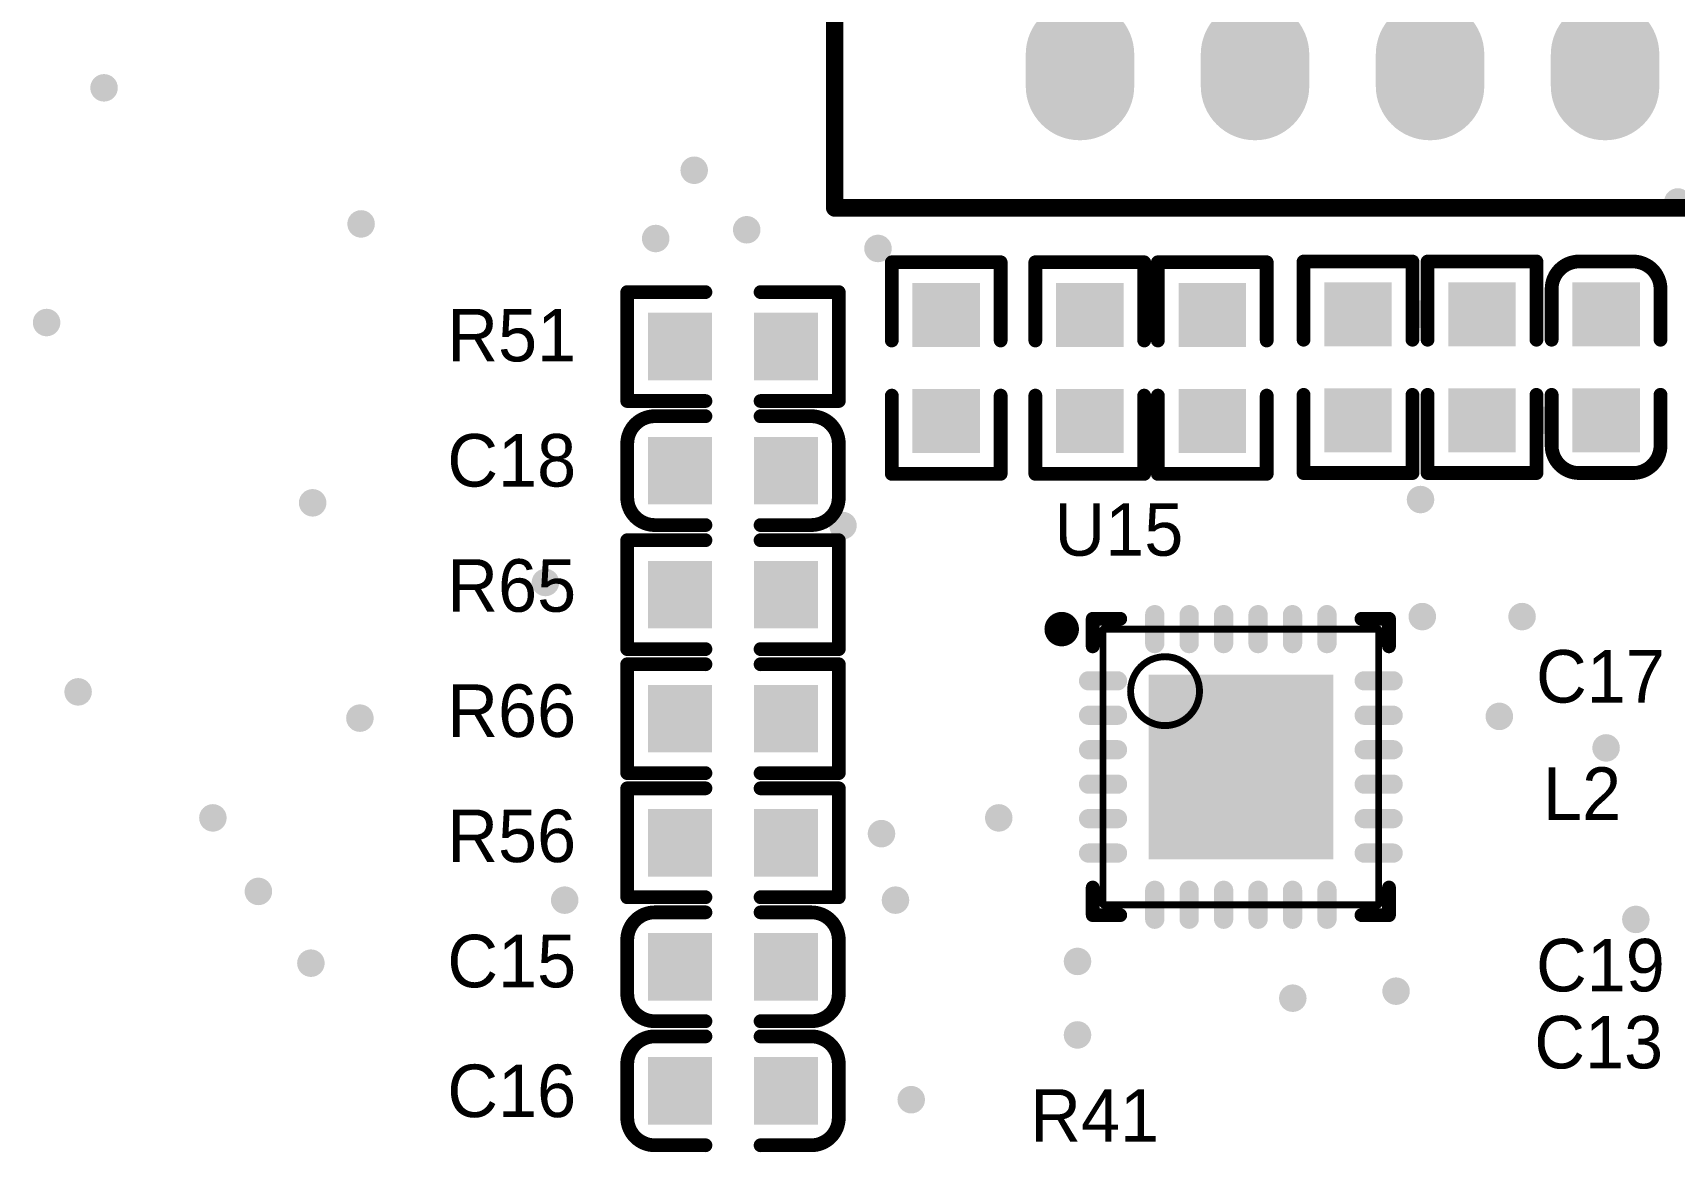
# Model space of a CAD drawing. Header units: millimetres. Extents: x -0.01 to 7.72, y -0.26 to 4.6.
# Drawn here: x 5.51 to 6.448, y 2.925 to 3.565 of the extents above; entities that cross this region are included whole.
import ezdxf

# ---------------------------------------------------------------- set-up
doc = ezdxf.new("R2010")
doc.units = ezdxf.units.MM
doc.header["$MEASUREMENT"] = 0
for name, color, linetype in [('Mechanical13', 56, 'Continuous'), ('MultiLayer', 9, 'Continuous'), ('PadHoleLayer', 156, 'Continuous'), ('TopOverlay', 2, 'Continuous'), ('TopPaste', 8, 'Continuous'), ('ViaHoleLayer', 16, 'Continuous')]:
    doc.layers.add(name, color=color, linetype=linetype)

# ---------------------------------------------------------------- blocks, each defined once
blk = doc.blocks.new('LC_0603_C_19')
at = {"layer": 'TopPaste'}
for points in [[(-0.04862, 0.01929), (-0.01201, 0.01929), (-0.01201, -0.01929), (-0.04862, -0.01929)], [(0.01201, 0.01929), (0.04862, 0.01929), (0.04862, -0.01929), (0.01201, -0.01929)]]:
    blk.add_hatch(color=8, dxfattribs=at).paths.add_polyline_path(points)
at = {"layer": 'TopOverlay', "const_width": 0.00787}
for points in [[(-0.06043, 0.01535, -0.414213), (-0.04468, 0.0311)], [(0.04469, 0.0311, -0.414213), (0.06043, 0.01535)], [(-0.04468, -0.0311, -0.414213), (-0.06043, -0.01535)], [(0.06043, -0.01535, -0.414213), (0.04469, -0.0311)]]:
    blk.add_lwpolyline(points, format="xyb", dxfattribs=at)
for points in [[(-0.01575, 0.0311), (-0.04468, 0.0311)], [(0.01575, 0.0311), (0.04469, 0.0311)], [(-0.06043, 0.01535), (-0.06043, -0.01535)], [(0.06043, 0.01535), (0.06043, -0.01535)], [(-0.04468, -0.0311), (-0.01575, -0.0311)], [(0.01575, -0.0311), (0.04469, -0.0311)]]:
    blk.add_lwpolyline(points, dxfattribs=at)
at = {"layer": 'TopOverlay', "const_width": 0.00394}
for points in [[(-0.04665, 0.0311, 1), (-0.04272, 0.0311, 1)], [(-0.04665, 0.0311, 1), (-0.04272, 0.0311, 1)], [(-0.01772, 0.0311, 1), (-0.01378, 0.0311, 1)], [(0.01378, 0.0311, 1), (0.01772, 0.0311, 1)], [(0.04272, 0.0311, 1), (0.04665, 0.0311, 1)], [(0.04272, 0.0311, 1), (0.04665, 0.0311, 1)], [(-0.0624, 0.01535, 1), (-0.05846, 0.01535, 1)], [(-0.0624, 0.01535, 1), (-0.05846, 0.01535, 1)], [(0.05846, 0.01535, 1), (0.0624, 0.01535, 1)], [(0.05846, 0.01535, 1), (0.0624, 0.01535, 1)], [(-0.0624, -0.01535, 1), (-0.05846, -0.01535, 1)], [(-0.0624, -0.01535, 1), (-0.05846, -0.01535, 1)], [(0.05846, -0.01535, 1), (0.0624, -0.01535, 1)], [(0.05846, -0.01535, 1), (0.0624, -0.01535, 1)], [(-0.04665, -0.0311, 1), (-0.04272, -0.0311, 1)], [(-0.04665, -0.0311, 1), (-0.04272, -0.0311, 1)], [(-0.01772, -0.0311, 1), (-0.01378, -0.0311, 1)], [(0.01378, -0.0311, 1), (0.01772, -0.0311, 1)], [(0.04272, -0.0311, 1), (0.04665, -0.0311, 1)], [(0.04272, -0.0311, 1), (0.04665, -0.0311, 1)]]:
    blk.add_lwpolyline(points, format="xyb", close=True, dxfattribs=at)
blk = doc.blocks.new('LC_0603_C_20')
at = {"layer": 'TopPaste'}
for points in [[(-0.04862, 0.01929), (-0.01201, 0.01929), (-0.01201, -0.01929), (-0.04862, -0.01929)], [(0.01201, 0.01929), (0.04862, 0.01929), (0.04862, -0.01929), (0.01201, -0.01929)]]:
    blk.add_hatch(color=8, dxfattribs=at).paths.add_polyline_path(points)
at = {"layer": 'TopOverlay', "const_width": 0.00787}
for points in [[(-0.06043, 0.01535, -0.414213), (-0.04468, 0.0311)], [(0.04469, 0.0311, -0.414213), (0.06043, 0.01535)], [(-0.04468, -0.0311, -0.414213), (-0.06043, -0.01535)], [(0.06043, -0.01535, -0.414213), (0.04469, -0.0311)]]:
    blk.add_lwpolyline(points, format="xyb", dxfattribs=at)
for points in [[(-0.04468, 0.0311), (-0.01575, 0.0311)], [(0.01575, 0.0311), (0.04469, 0.0311)], [(-0.06043, -0.01535), (-0.06043, 0.01535)], [(0.06043, -0.01535), (0.06043, 0.01535)], [(-0.04468, -0.0311), (-0.01575, -0.0311)], [(0.01575, -0.0311), (0.04469, -0.0311)]]:
    blk.add_lwpolyline(points, dxfattribs=at)
at = {"layer": 'TopOverlay', "const_width": 0.00394}
for points in [[(-0.04665, 0.0311, 1), (-0.04272, 0.0311, 1)], [(-0.04665, 0.0311, 1), (-0.04272, 0.0311, 1)], [(-0.01772, 0.0311, 1), (-0.01378, 0.0311, 1)], [(0.01378, 0.0311, 1), (0.01772, 0.0311, 1)], [(0.04272, 0.0311, 1), (0.04665, 0.0311, 1)], [(0.04272, 0.0311, 1), (0.04665, 0.0311, 1)], [(-0.0624, 0.01535, 1), (-0.05846, 0.01535, 1)], [(-0.0624, 0.01535, 1), (-0.05846, 0.01535, 1)], [(0.05846, 0.01535, 1), (0.0624, 0.01535, 1)], [(0.05846, 0.01535, 1), (0.0624, 0.01535, 1)], [(-0.0624, -0.01535, 1), (-0.05846, -0.01535, 1)], [(-0.0624, -0.01535, 1), (-0.05846, -0.01535, 1)], [(0.05846, -0.01535, 1), (0.0624, -0.01535, 1)], [(0.05846, -0.01535, 1), (0.0624, -0.01535, 1)], [(-0.04665, -0.0311, 1), (-0.04272, -0.0311, 1)], [(-0.04665, -0.0311, 1), (-0.04272, -0.0311, 1)], [(-0.01772, -0.0311, 1), (-0.01378, -0.0311, 1)], [(0.01378, -0.0311, 1), (0.01772, -0.0311, 1)], [(0.04272, -0.0311, 1), (0.04665, -0.0311, 1)], [(0.04272, -0.0311, 1), (0.04665, -0.0311, 1)]]:
    blk.add_lwpolyline(points, format="xyb", close=True, dxfattribs=at)
blk = doc.blocks.new('LC_0603_C_21')
at = {"layer": 'TopPaste'}
for points in [[(-0.04862, 0.01929), (-0.01201, 0.01929), (-0.01201, -0.01929), (-0.04862, -0.01929)], [(0.01201, 0.01929), (0.04862, 0.01929), (0.04862, -0.01929), (0.01201, -0.01929)]]:
    blk.add_hatch(color=8, dxfattribs=at).paths.add_polyline_path(points)
at = {"layer": 'TopOverlay', "const_width": 0.00787}
for points in [[(-0.06043, 0.01535, -0.414213), (-0.04468, 0.0311)], [(0.04469, 0.0311, -0.414213), (0.06043, 0.01535)], [(-0.04468, -0.0311, -0.414213), (-0.06043, -0.01535)], [(0.06043, -0.01535, -0.414213), (0.04469, -0.0311)]]:
    blk.add_lwpolyline(points, format="xyb", dxfattribs=at)
for points in [[(-0.04468, 0.0311), (-0.01575, 0.0311)], [(0.01575, 0.0311), (0.04469, 0.0311)], [(-0.06043, -0.01535), (-0.06043, 0.01535)], [(0.06043, -0.01535), (0.06043, 0.01535)], [(-0.04468, -0.0311), (-0.01575, -0.0311)], [(0.01575, -0.0311), (0.04469, -0.0311)]]:
    blk.add_lwpolyline(points, dxfattribs=at)
at = {"layer": 'TopOverlay', "const_width": 0.00394}
for points in [[(-0.04665, 0.0311, 1), (-0.04272, 0.0311, 1)], [(-0.04665, 0.0311, 1), (-0.04272, 0.0311, 1)], [(-0.01772, 0.0311, 1), (-0.01378, 0.0311, 1)], [(0.01378, 0.0311, 1), (0.01772, 0.0311, 1)], [(0.04272, 0.0311, 1), (0.04665, 0.0311, 1)], [(0.04272, 0.0311, 1), (0.04665, 0.0311, 1)], [(-0.0624, 0.01535, 1), (-0.05846, 0.01535, 1)], [(-0.0624, 0.01535, 1), (-0.05846, 0.01535, 1)], [(0.05846, 0.01535, 1), (0.0624, 0.01535, 1)], [(0.05846, 0.01535, 1), (0.0624, 0.01535, 1)], [(-0.0624, -0.01535, 1), (-0.05846, -0.01535, 1)], [(-0.0624, -0.01535, 1), (-0.05846, -0.01535, 1)], [(0.05846, -0.01535, 1), (0.0624, -0.01535, 1)], [(0.05846, -0.01535, 1), (0.0624, -0.01535, 1)], [(-0.04665, -0.0311, 1), (-0.04272, -0.0311, 1)], [(-0.04665, -0.0311, 1), (-0.04272, -0.0311, 1)], [(-0.01772, -0.0311, 1), (-0.01378, -0.0311, 1)], [(0.01378, -0.0311, 1), (0.01772, -0.0311, 1)], [(0.04272, -0.0311, 1), (0.04665, -0.0311, 1)], [(0.04272, -0.0311, 1), (0.04665, -0.0311, 1)]]:
    blk.add_lwpolyline(points, format="xyb", close=True, dxfattribs=at)
blk = doc.blocks.new('LC_0603_C_23')
at = {"layer": 'TopPaste'}
for points in [[(-0.04862, 0.01929), (-0.01201, 0.01929), (-0.01201, -0.01929), (-0.04862, -0.01929)], [(0.01201, 0.01929), (0.04862, 0.01929), (0.04862, -0.01929), (0.01201, -0.01929)]]:
    blk.add_hatch(color=8, dxfattribs=at).paths.add_polyline_path(points)
at = {"layer": 'TopOverlay', "const_width": 0.00787}
for points in [[(-0.06043, 0.01535, -0.414213), (-0.04468, 0.0311)], [(0.04469, 0.0311, -0.414213), (0.06043, 0.01535)], [(-0.04468, -0.0311, -0.414213), (-0.06043, -0.01535)], [(0.06043, -0.01535, -0.414213), (0.04469, -0.0311)]]:
    blk.add_lwpolyline(points, format="xyb", dxfattribs=at)
for points in [[(-0.04468, 0.0311), (-0.01575, 0.0311)], [(0.01575, 0.0311), (0.04469, 0.0311)], [(-0.06043, -0.01535), (-0.06043, 0.01535)], [(0.06043, -0.01535), (0.06043, 0.01535)], [(-0.04468, -0.0311), (-0.01575, -0.0311)], [(0.01575, -0.0311), (0.04469, -0.0311)]]:
    blk.add_lwpolyline(points, dxfattribs=at)
at = {"layer": 'TopOverlay', "const_width": 0.00394}
for points in [[(-0.04665, 0.0311, 1), (-0.04272, 0.0311, 1)], [(-0.04665, 0.0311, 1), (-0.04272, 0.0311, 1)], [(-0.01772, 0.0311, 1), (-0.01378, 0.0311, 1)], [(0.01378, 0.0311, 1), (0.01772, 0.0311, 1)], [(0.04272, 0.0311, 1), (0.04665, 0.0311, 1)], [(0.04272, 0.0311, 1), (0.04665, 0.0311, 1)], [(-0.0624, 0.01535, 1), (-0.05846, 0.01535, 1)], [(-0.0624, 0.01535, 1), (-0.05846, 0.01535, 1)], [(0.05846, 0.01535, 1), (0.0624, 0.01535, 1)], [(0.05846, 0.01535, 1), (0.0624, 0.01535, 1)], [(-0.0624, -0.01535, 1), (-0.05846, -0.01535, 1)], [(-0.0624, -0.01535, 1), (-0.05846, -0.01535, 1)], [(0.05846, -0.01535, 1), (0.0624, -0.01535, 1)], [(0.05846, -0.01535, 1), (0.0624, -0.01535, 1)], [(-0.04665, -0.0311, 1), (-0.04272, -0.0311, 1)], [(-0.04665, -0.0311, 1), (-0.04272, -0.0311, 1)], [(-0.01772, -0.0311, 1), (-0.01378, -0.0311, 1)], [(0.01378, -0.0311, 1), (0.01772, -0.0311, 1)], [(0.04272, -0.0311, 1), (0.04665, -0.0311, 1)], [(0.04272, -0.0311, 1), (0.04665, -0.0311, 1)]]:
    blk.add_lwpolyline(points, format="xyb", close=True, dxfattribs=at)
blk = doc.blocks.new('LC_0603_R_152')
at = {"layer": 'TopPaste'}
for points in [[(-0.04862, 0.01929), (-0.01201, 0.01929), (-0.01201, -0.01929), (-0.04862, -0.01929)], [(0.01201, 0.01929), (0.04862, 0.01929), (0.04862, -0.01929), (0.01201, -0.01929)]]:
    blk.add_hatch(color=8, dxfattribs=at).paths.add_polyline_path(points)
at = {"layer": 'TopOverlay', "const_width": 0.00787}
for points in [[(-0.06043, 0.0311), (-0.06043, -0.0311)], [(-0.01575, 0.0311), (-0.06043, 0.0311)], [(0.06043, 0.0311), (0.01575, 0.0311)], [(0.06043, 0.0311), (0.06043, -0.0311)], [(-0.01575, -0.0311), (-0.06043, -0.0311)], [(0.06043, -0.0311), (0.01575, -0.0311)]]:
    blk.add_lwpolyline(points, dxfattribs=at)
at = {"layer": 'TopOverlay', "const_width": 0.00394}
for points in [[(-0.0624, 0.0311, 1), (-0.05846, 0.0311, 1)], [(-0.0624, 0.0311, 1), (-0.05846, 0.0311, 1)], [(-0.01772, 0.0311, 1), (-0.01378, 0.0311, 1)], [(0.01378, 0.0311, 1), (0.01772, 0.0311, 1)], [(0.05846, 0.0311, 1), (0.0624, 0.0311, 1)], [(0.05846, 0.0311, 1), (0.0624, 0.0311, 1)], [(-0.0624, -0.0311, 1), (-0.05846, -0.0311, 1)], [(-0.0624, -0.0311, 1), (-0.05846, -0.0311, 1)], [(-0.01772, -0.0311, 1), (-0.01378, -0.0311, 1)], [(0.01378, -0.0311, 1), (0.01772, -0.0311, 1)], [(0.05846, -0.0311, 1), (0.0624, -0.0311, 1)], [(0.05846, -0.0311, 1), (0.0624, -0.0311, 1)]]:
    blk.add_lwpolyline(points, format="xyb", close=True, dxfattribs=at)
blk = doc.blocks.new('LC_0603_R_156')
at = {"layer": 'TopPaste'}
for points in [[(-0.04862, 0.01929), (-0.01201, 0.01929), (-0.01201, -0.01929), (-0.04862, -0.01929)], [(0.01201, 0.01929), (0.04862, 0.01929), (0.04862, -0.01929), (0.01201, -0.01929)]]:
    blk.add_hatch(color=8, dxfattribs=at).paths.add_polyline_path(points)
at = {"layer": 'TopOverlay', "const_width": 0.00787}
for points in [[(-0.06043, 0.0311), (-0.06043, -0.0311)], [(-0.06043, 0.0311), (-0.01575, 0.0311)], [(0.06043, 0.0311), (0.01575, 0.0311)], [(0.06043, 0.0311), (0.06043, -0.0311)], [(-0.06043, -0.0311), (-0.01575, -0.0311)], [(0.06043, -0.0311), (0.01575, -0.0311)]]:
    blk.add_lwpolyline(points, dxfattribs=at)
at = {"layer": 'TopOverlay', "const_width": 0.00394}
for points in [[(-0.0624, 0.0311, 1), (-0.05846, 0.0311, 1)], [(-0.0624, 0.0311, 1), (-0.05846, 0.0311, 1)], [(-0.01772, 0.0311, 1), (-0.01378, 0.0311, 1)], [(0.01378, 0.0311, 1), (0.01772, 0.0311, 1)], [(0.05846, 0.0311, 1), (0.0624, 0.0311, 1)], [(0.05846, 0.0311, 1), (0.0624, 0.0311, 1)], [(-0.0624, -0.0311, 1), (-0.05846, -0.0311, 1)], [(-0.0624, -0.0311, 1), (-0.05846, -0.0311, 1)], [(-0.01772, -0.0311, 1), (-0.01378, -0.0311, 1)], [(0.01378, -0.0311, 1), (0.01772, -0.0311, 1)], [(0.05846, -0.0311, 1), (0.0624, -0.0311, 1)], [(0.05846, -0.0311, 1), (0.0624, -0.0311, 1)]]:
    blk.add_lwpolyline(points, format="xyb", close=True, dxfattribs=at)
blk = doc.blocks.new('LC_0603_R_157')
at = {"layer": 'TopPaste'}
for points in [[(-0.04862, 0.01929), (-0.01201, 0.01929), (-0.01201, -0.01929), (-0.04862, -0.01929)], [(0.01201, 0.01929), (0.04862, 0.01929), (0.04862, -0.01929), (0.01201, -0.01929)]]:
    blk.add_hatch(color=8, dxfattribs=at).paths.add_polyline_path(points)
at = {"layer": 'TopOverlay', "const_width": 0.00787}
for points in [[(-0.06043, 0.0311), (-0.06043, -0.0311)], [(-0.01575, 0.0311), (-0.06043, 0.0311)], [(0.06043, 0.0311), (0.01575, 0.0311)], [(0.06043, 0.0311), (0.06043, -0.0311)], [(-0.01575, -0.0311), (-0.06043, -0.0311)], [(0.06043, -0.0311), (0.01575, -0.0311)]]:
    blk.add_lwpolyline(points, dxfattribs=at)
at = {"layer": 'TopOverlay', "const_width": 0.00394}
for points in [[(-0.0624, 0.0311, 1), (-0.05846, 0.0311, 1)], [(-0.0624, 0.0311, 1), (-0.05846, 0.0311, 1)], [(-0.01772, 0.0311, 1), (-0.01378, 0.0311, 1)], [(0.01378, 0.0311, 1), (0.01772, 0.0311, 1)], [(0.05846, 0.0311, 1), (0.0624, 0.0311, 1)], [(0.05846, 0.0311, 1), (0.0624, 0.0311, 1)], [(-0.0624, -0.0311, 1), (-0.05846, -0.0311, 1)], [(-0.0624, -0.0311, 1), (-0.05846, -0.0311, 1)], [(-0.01772, -0.0311, 1), (-0.01378, -0.0311, 1)], [(0.01378, -0.0311, 1), (0.01772, -0.0311, 1)], [(0.05846, -0.0311, 1), (0.0624, -0.0311, 1)], [(0.05846, -0.0311, 1), (0.0624, -0.0311, 1)]]:
    blk.add_lwpolyline(points, format="xyb", close=True, dxfattribs=at)
blk = doc.blocks.new('LC_0603_R_166')
at = {"layer": 'TopPaste'}
for points in [[(-0.04862, 0.01929), (-0.01201, 0.01929), (-0.01201, -0.01929), (-0.04862, -0.01929)], [(0.01201, 0.01929), (0.04862, 0.01929), (0.04862, -0.01929), (0.01201, -0.01929)]]:
    blk.add_hatch(color=8, dxfattribs=at).paths.add_polyline_path(points)
at = {"layer": 'TopOverlay', "const_width": 0.00787}
for points in [[(-0.06043, -0.0311), (-0.06043, 0.0311)], [(-0.06043, 0.0311), (-0.01575, 0.0311)], [(0.01575, 0.0311), (0.06043, 0.0311)], [(0.06043, -0.0311), (0.06043, 0.0311)], [(-0.06043, -0.0311), (-0.01575, -0.0311)], [(0.01575, -0.0311), (0.06043, -0.0311)]]:
    blk.add_lwpolyline(points, dxfattribs=at)
at = {"layer": 'TopOverlay', "const_width": 0.00394}
for points in [[(-0.0624, 0.0311, 1), (-0.05846, 0.0311, 1)], [(-0.0624, 0.0311, 1), (-0.05846, 0.0311, 1)], [(-0.01772, 0.0311, 1), (-0.01378, 0.0311, 1)], [(0.01378, 0.0311, 1), (0.01772, 0.0311, 1)], [(0.05846, 0.0311, 1), (0.0624, 0.0311, 1)], [(0.05846, 0.0311, 1), (0.0624, 0.0311, 1)], [(-0.0624, -0.0311, 1), (-0.05846, -0.0311, 1)], [(-0.0624, -0.0311, 1), (-0.05846, -0.0311, 1)], [(-0.01772, -0.0311, 1), (-0.01378, -0.0311, 1)], [(0.01378, -0.0311, 1), (0.01772, -0.0311, 1)], [(0.05846, -0.0311, 1), (0.0624, -0.0311, 1)], [(0.05846, -0.0311, 1), (0.0624, -0.0311, 1)]]:
    blk.add_lwpolyline(points, format="xyb", close=True, dxfattribs=at)
blk = doc.blocks.new('LC_0603_R_167')
at = {"layer": 'TopPaste'}
for points in [[(-0.04862, 0.01929), (-0.01201, 0.01929), (-0.01201, -0.01929), (-0.04862, -0.01929)], [(0.01201, 0.01929), (0.04862, 0.01929), (0.04862, -0.01929), (0.01201, -0.01929)]]:
    blk.add_hatch(color=8, dxfattribs=at).paths.add_polyline_path(points)
at = {"layer": 'TopOverlay', "const_width": 0.00787}
for points in [[(-0.06043, -0.0311), (-0.06043, 0.0311)], [(-0.06043, 0.0311), (-0.01575, 0.0311)], [(0.01575, 0.0311), (0.06043, 0.0311)], [(0.06043, -0.0311), (0.06043, 0.0311)], [(-0.06043, -0.0311), (-0.01575, -0.0311)], [(0.01575, -0.0311), (0.06043, -0.0311)]]:
    blk.add_lwpolyline(points, dxfattribs=at)
at = {"layer": 'TopOverlay', "const_width": 0.00394}
for points in [[(-0.0624, 0.0311, 1), (-0.05846, 0.0311, 1)], [(-0.0624, 0.0311, 1), (-0.05846, 0.0311, 1)], [(-0.01772, 0.0311, 1), (-0.01378, 0.0311, 1)], [(0.01378, 0.0311, 1), (0.01772, 0.0311, 1)], [(0.05846, 0.0311, 1), (0.0624, 0.0311, 1)], [(0.05846, 0.0311, 1), (0.0624, 0.0311, 1)], [(-0.0624, -0.0311, 1), (-0.05846, -0.0311, 1)], [(-0.0624, -0.0311, 1), (-0.05846, -0.0311, 1)], [(-0.01772, -0.0311, 1), (-0.01378, -0.0311, 1)], [(0.01378, -0.0311, 1), (0.01772, -0.0311, 1)], [(0.05846, -0.0311, 1), (0.0624, -0.0311, 1)], [(0.05846, -0.0311, 1), (0.0624, -0.0311, 1)]]:
    blk.add_lwpolyline(points, format="xyb", close=True, dxfattribs=at)
blk = doc.blocks.new('LC_0603_R_168')
at = {"layer": 'TopPaste'}
for points in [[(-0.04862, 0.01929), (-0.01201, 0.01929), (-0.01201, -0.01929), (-0.04862, -0.01929)], [(0.01201, 0.01929), (0.04862, 0.01929), (0.04862, -0.01929), (0.01201, -0.01929)]]:
    blk.add_hatch(color=8, dxfattribs=at).paths.add_polyline_path(points)
at = {"layer": 'TopOverlay', "const_width": 0.00787}
for points in [[(-0.06043, 0.0311), (-0.06043, -0.0311)], [(-0.06043, 0.0311), (-0.01575, 0.0311)], [(0.06043, 0.0311), (0.01575, 0.0311)], [(0.06043, 0.0311), (0.06043, -0.0311)], [(-0.06043, -0.0311), (-0.01575, -0.0311)], [(0.06043, -0.0311), (0.01575, -0.0311)]]:
    blk.add_lwpolyline(points, dxfattribs=at)
at = {"layer": 'TopOverlay', "const_width": 0.00394}
for points in [[(-0.0624, 0.0311, 1), (-0.05846, 0.0311, 1)], [(-0.0624, 0.0311, 1), (-0.05846, 0.0311, 1)], [(-0.01772, 0.0311, 1), (-0.01378, 0.0311, 1)], [(0.01378, 0.0311, 1), (0.01772, 0.0311, 1)], [(0.05846, 0.0311, 1), (0.0624, 0.0311, 1)], [(0.05846, 0.0311, 1), (0.0624, 0.0311, 1)], [(-0.0624, -0.0311, 1), (-0.05846, -0.0311, 1)], [(-0.0624, -0.0311, 1), (-0.05846, -0.0311, 1)], [(-0.01772, -0.0311, 1), (-0.01378, -0.0311, 1)], [(0.01378, -0.0311, 1), (0.01772, -0.0311, 1)], [(0.05846, -0.0311, 1), (0.0624, -0.0311, 1)], [(0.05846, -0.0311, 1), (0.0624, -0.0311, 1)]]:
    blk.add_lwpolyline(points, format="xyb", close=True, dxfattribs=at)
blk = doc.blocks.new('LC_0603_R_169')
at = {"layer": 'TopPaste'}
for points in [[(-0.04862, 0.01929), (-0.01201, 0.01929), (-0.01201, -0.01929), (-0.04862, -0.01929)], [(0.01201, 0.01929), (0.04862, 0.01929), (0.04862, -0.01929), (0.01201, -0.01929)]]:
    blk.add_hatch(color=8, dxfattribs=at).paths.add_polyline_path(points)
at = {"layer": 'TopOverlay', "const_width": 0.00787}
for points in [[(-0.06043, 0.0311), (-0.06043, -0.0311)], [(-0.06043, 0.0311), (-0.01575, 0.0311)], [(0.06043, 0.0311), (0.01575, 0.0311)], [(0.06043, 0.0311), (0.06043, -0.0311)], [(-0.06043, -0.0311), (-0.01575, -0.0311)], [(0.06043, -0.0311), (0.01575, -0.0311)]]:
    blk.add_lwpolyline(points, dxfattribs=at)
at = {"layer": 'TopOverlay', "const_width": 0.00394}
for points in [[(-0.0624, 0.0311, 1), (-0.05846, 0.0311, 1)], [(-0.0624, 0.0311, 1), (-0.05846, 0.0311, 1)], [(-0.01772, 0.0311, 1), (-0.01378, 0.0311, 1)], [(0.01378, 0.0311, 1), (0.01772, 0.0311, 1)], [(0.05846, 0.0311, 1), (0.0624, 0.0311, 1)], [(0.05846, 0.0311, 1), (0.0624, 0.0311, 1)], [(-0.0624, -0.0311, 1), (-0.05846, -0.0311, 1)], [(-0.0624, -0.0311, 1), (-0.05846, -0.0311, 1)], [(-0.01772, -0.0311, 1), (-0.01378, -0.0311, 1)], [(0.01378, -0.0311, 1), (0.01772, -0.0311, 1)], [(0.05846, -0.0311, 1), (0.0624, -0.0311, 1)], [(0.05846, -0.0311, 1), (0.0624, -0.0311, 1)]]:
    blk.add_lwpolyline(points, format="xyb", close=True, dxfattribs=at)
blk = doc.blocks.new('LC_0603_R_175')
at = {"layer": 'TopPaste'}
for points in [[(-0.04862, 0.01929), (-0.01201, 0.01929), (-0.01201, -0.01929), (-0.04862, -0.01929)], [(0.01201, 0.01929), (0.04862, 0.01929), (0.04862, -0.01929), (0.01201, -0.01929)]]:
    blk.add_hatch(color=8, dxfattribs=at).paths.add_polyline_path(points)
at = {"layer": 'TopOverlay', "const_width": 0.00787}
for points in [[(-0.06043, 0.0311), (-0.06043, -0.0311)], [(-0.06043, 0.0311), (-0.01575, 0.0311)], [(0.06043, 0.0311), (0.01575, 0.0311)], [(0.06043, 0.0311), (0.06043, -0.0311)], [(-0.06043, -0.0311), (-0.01575, -0.0311)], [(0.06043, -0.0311), (0.01575, -0.0311)]]:
    blk.add_lwpolyline(points, dxfattribs=at)
at = {"layer": 'TopOverlay', "const_width": 0.00394}
for points in [[(-0.0624, 0.0311, 1), (-0.05846, 0.0311, 1)], [(-0.0624, 0.0311, 1), (-0.05846, 0.0311, 1)], [(-0.01772, 0.0311, 1), (-0.01378, 0.0311, 1)], [(0.01378, 0.0311, 1), (0.01772, 0.0311, 1)], [(0.05846, 0.0311, 1), (0.0624, 0.0311, 1)], [(0.05846, 0.0311, 1), (0.0624, 0.0311, 1)], [(-0.0624, -0.0311, 1), (-0.05846, -0.0311, 1)], [(-0.0624, -0.0311, 1), (-0.05846, -0.0311, 1)], [(-0.01772, -0.0311, 1), (-0.01378, -0.0311, 1)], [(0.01378, -0.0311, 1), (0.01772, -0.0311, 1)], [(0.05846, -0.0311, 1), (0.0624, -0.0311, 1)], [(0.05846, -0.0311, 1), (0.0624, -0.0311, 1)]]:
    blk.add_lwpolyline(points, format="xyb", close=True, dxfattribs=at)
blk = doc.blocks.new('LC_0603_R_176')
at = {"layer": 'TopPaste'}
for points in [[(-0.04862, 0.01929), (-0.01201, 0.01929), (-0.01201, -0.01929), (-0.04862, -0.01929)], [(0.01201, 0.01929), (0.04862, 0.01929), (0.04862, -0.01929), (0.01201, -0.01929)]]:
    blk.add_hatch(color=8, dxfattribs=at).paths.add_polyline_path(points)
at = {"layer": 'TopOverlay', "const_width": 0.00787}
for points in [[(-0.06043, 0.0311), (-0.06043, -0.0311)], [(-0.06043, 0.0311), (-0.01575, 0.0311)], [(0.06043, 0.0311), (0.01575, 0.0311)], [(0.06043, 0.0311), (0.06043, -0.0311)], [(-0.06043, -0.0311), (-0.01575, -0.0311)], [(0.06043, -0.0311), (0.01575, -0.0311)]]:
    blk.add_lwpolyline(points, dxfattribs=at)
at = {"layer": 'TopOverlay', "const_width": 0.00394}
for points in [[(-0.0624, 0.0311, 1), (-0.05846, 0.0311, 1)], [(-0.0624, 0.0311, 1), (-0.05846, 0.0311, 1)], [(-0.01772, 0.0311, 1), (-0.01378, 0.0311, 1)], [(0.01378, 0.0311, 1), (0.01772, 0.0311, 1)], [(0.05846, 0.0311, 1), (0.0624, 0.0311, 1)], [(0.05846, 0.0311, 1), (0.0624, 0.0311, 1)], [(-0.0624, -0.0311, 1), (-0.05846, -0.0311, 1)], [(-0.0624, -0.0311, 1), (-0.05846, -0.0311, 1)], [(-0.01772, -0.0311, 1), (-0.01378, -0.0311, 1)], [(0.01378, -0.0311, 1), (0.01772, -0.0311, 1)], [(0.05846, -0.0311, 1), (0.0624, -0.0311, 1)], [(0.05846, -0.0311, 1), (0.0624, -0.0311, 1)]]:
    blk.add_lwpolyline(points, format="xyb", close=True, dxfattribs=at)
blk = doc.blocks.new('QFN_24_4_4_05P_271')
at = {"layer": 'TopPaste'}
h = blk.add_hatch(color=8, dxfattribs=at)
edge = h.paths.add_edge_path()
edge.add_arc((-0.04921, 0.08701), 0.00551, 0, 180)
edge.add_line((-0.05472, 0.08701), (-0.05472, 0.07047))
edge.add_arc((-0.04921, 0.07047), 0.00551, 180, 360)
edge.add_line((-0.0437, 0.07047), (-0.0437, 0.08701))
h = blk.add_hatch(color=8, dxfattribs=at)
edge = h.paths.add_edge_path()
edge.add_arc((-0.02953, 0.08701), 0.00551, 0, 180)
edge.add_line((-0.03504, 0.08701), (-0.03504, 0.07047))
edge.add_arc((-0.02953, 0.07047), 0.00551, 180, 360)
edge.add_line((-0.02402, 0.07047), (-0.02402, 0.08701))
h = blk.add_hatch(color=8, dxfattribs=at)
edge = h.paths.add_edge_path()
edge.add_arc((-0.00984, 0.08701), 0.00551, 0, 180)
edge.add_line((-0.01535, 0.08701), (-0.01535, 0.07047))
edge.add_arc((-0.00984, 0.07047), 0.00551, 180, 360)
edge.add_line((-0.00433, 0.07047), (-0.00433, 0.08701))
h = blk.add_hatch(color=8, dxfattribs=at)
edge = h.paths.add_edge_path()
edge.add_arc((0.00984, 0.08701), 0.00551, 0, 180)
edge.add_line((0.00433, 0.08701), (0.00433, 0.07047))
edge.add_arc((0.00984, 0.07047), 0.00551, 180, 360)
edge.add_line((0.01535, 0.07047), (0.01535, 0.08701))
h = blk.add_hatch(color=8, dxfattribs=at)
edge = h.paths.add_edge_path()
edge.add_arc((0.02953, 0.08701), 0.00551, 0, 180)
edge.add_line((0.02402, 0.08701), (0.02402, 0.07047))
edge.add_arc((0.02953, 0.07047), 0.00551, 180, 360)
edge.add_line((0.03504, 0.07047), (0.03504, 0.08701))
h = blk.add_hatch(color=8, dxfattribs=at)
edge = h.paths.add_edge_path()
edge.add_arc((0.04921, 0.08701), 0.00551, 0, 180)
edge.add_line((0.0437, 0.08701), (0.0437, 0.07047))
edge.add_arc((0.04921, 0.07047), 0.00551, 180, 360)
edge.add_line((0.05472, 0.07047), (0.05472, 0.08701))
h = blk.add_hatch(color=8, dxfattribs=at)
edge = h.paths.add_edge_path()
edge.add_arc((-0.07047, 0.04921), 0.00551, 270, 450)
edge.add_line((-0.07047, 0.05472), (-0.08701, 0.05472))
edge.add_arc((-0.08701, 0.04921), 0.00551, 90, 270)
edge.add_line((-0.08701, 0.0437), (-0.07047, 0.0437))
blk.add_hatch(color=8, dxfattribs=at).paths.add_polyline_path([(-0.05276, -0.05276), (-0.05276, 0.05276), (0.05276, 0.05276), (0.05276, -0.05276)])
h = blk.add_hatch(color=8, dxfattribs=at)
edge = h.paths.add_edge_path()
edge.add_arc((0.08701, 0.04921), 0.00551, 270, 450)
edge.add_line((0.08701, 0.05472), (0.07047, 0.05472))
edge.add_arc((0.07047, 0.04921), 0.00551, 90, 270)
edge.add_line((0.07047, 0.0437), (0.08701, 0.0437))
h = blk.add_hatch(color=8, dxfattribs=at)
edge = h.paths.add_edge_path()
edge.add_arc((-0.07047, 0.02953), 0.00551, 270, 450)
edge.add_line((-0.07047, 0.03504), (-0.08701, 0.03504))
edge.add_arc((-0.08701, 0.02953), 0.00551, 90, 270)
edge.add_line((-0.08701, 0.02402), (-0.07047, 0.02402))
h = blk.add_hatch(color=8, dxfattribs=at)
edge = h.paths.add_edge_path()
edge.add_arc((0.08701, 0.02953), 0.00551, 270, 450)
edge.add_line((0.08701, 0.03504), (0.07047, 0.03504))
edge.add_arc((0.07047, 0.02953), 0.00551, 90, 270)
edge.add_line((0.07047, 0.02402), (0.08701, 0.02402))
h = blk.add_hatch(color=8, dxfattribs=at)
edge = h.paths.add_edge_path()
edge.add_arc((-0.07047, 0.00984), 0.00551, 270, 450)
edge.add_line((-0.07047, 0.01535), (-0.08701, 0.01535))
edge.add_arc((-0.08701, 0.00984), 0.00551, 90, 270)
edge.add_line((-0.08701, 0.00433), (-0.07047, 0.00433))
h = blk.add_hatch(color=8, dxfattribs=at)
edge = h.paths.add_edge_path()
edge.add_arc((0.08701, 0.00984), 0.00551, 270, 450)
edge.add_line((0.08701, 0.01535), (0.07047, 0.01535))
edge.add_arc((0.07047, 0.00984), 0.00551, 90, 270)
edge.add_line((0.07047, 0.00433), (0.08701, 0.00433))
h = blk.add_hatch(color=8, dxfattribs=at)
edge = h.paths.add_edge_path()
edge.add_arc((-0.07047, -0.00984), 0.00551, 270, 450)
edge.add_line((-0.07047, -0.00433), (-0.08701, -0.00433))
edge.add_arc((-0.08701, -0.00984), 0.00551, 90, 270)
edge.add_line((-0.08701, -0.01535), (-0.07047, -0.01535))
h = blk.add_hatch(color=8, dxfattribs=at)
edge = h.paths.add_edge_path()
edge.add_arc((0.08701, -0.00984), 0.00551, 270, 450)
edge.add_line((0.08701, -0.00433), (0.07047, -0.00433))
edge.add_arc((0.07047, -0.00984), 0.00551, 90, 270)
edge.add_line((0.07047, -0.01535), (0.08701, -0.01535))
h = blk.add_hatch(color=8, dxfattribs=at)
edge = h.paths.add_edge_path()
edge.add_arc((-0.07047, -0.02953), 0.00551, 270, 450)
edge.add_line((-0.07047, -0.02402), (-0.08701, -0.02402))
edge.add_arc((-0.08701, -0.02953), 0.00551, 90, 270)
edge.add_line((-0.08701, -0.03504), (-0.07047, -0.03504))
h = blk.add_hatch(color=8, dxfattribs=at)
edge = h.paths.add_edge_path()
edge.add_arc((0.08701, -0.02953), 0.00551, 270, 450)
edge.add_line((0.08701, -0.02402), (0.07047, -0.02402))
edge.add_arc((0.07047, -0.02953), 0.00551, 90, 270)
edge.add_line((0.07047, -0.03504), (0.08701, -0.03504))
h = blk.add_hatch(color=8, dxfattribs=at)
edge = h.paths.add_edge_path()
edge.add_arc((-0.07047, -0.04921), 0.00551, 270, 450)
edge.add_line((-0.07047, -0.0437), (-0.08701, -0.0437))
edge.add_arc((-0.08701, -0.04921), 0.00551, 90, 270)
edge.add_line((-0.08701, -0.05472), (-0.07047, -0.05472))
h = blk.add_hatch(color=8, dxfattribs=at)
edge = h.paths.add_edge_path()
edge.add_arc((0.08701, -0.04921), 0.00551, 270, 450)
edge.add_line((0.08701, -0.0437), (0.07047, -0.0437))
edge.add_arc((0.07047, -0.04921), 0.00551, 90, 270)
edge.add_line((0.07047, -0.05472), (0.08701, -0.05472))
h = blk.add_hatch(color=8, dxfattribs=at)
edge = h.paths.add_edge_path()
edge.add_arc((-0.04921, -0.07047), 0.00551, 0, 180)
edge.add_line((-0.05472, -0.07047), (-0.05472, -0.08701))
edge.add_arc((-0.04921, -0.08701), 0.00551, 180, 360)
edge.add_line((-0.0437, -0.08701), (-0.0437, -0.07047))
h = blk.add_hatch(color=8, dxfattribs=at)
edge = h.paths.add_edge_path()
edge.add_arc((-0.02953, -0.07047), 0.00551, 0, 180)
edge.add_line((-0.03504, -0.07047), (-0.03504, -0.08701))
edge.add_arc((-0.02953, -0.08701), 0.00551, 180, 360)
edge.add_line((-0.02402, -0.08701), (-0.02402, -0.07047))
h = blk.add_hatch(color=8, dxfattribs=at)
edge = h.paths.add_edge_path()
edge.add_arc((-0.00984, -0.07047), 0.00551, 0, 180)
edge.add_line((-0.01535, -0.07047), (-0.01535, -0.08701))
edge.add_arc((-0.00984, -0.08701), 0.00551, 180, 360)
edge.add_line((-0.00433, -0.08701), (-0.00433, -0.07047))
h = blk.add_hatch(color=8, dxfattribs=at)
edge = h.paths.add_edge_path()
edge.add_arc((0.00984, -0.07047), 0.00551, 0, 180)
edge.add_line((0.00433, -0.07047), (0.00433, -0.08701))
edge.add_arc((0.00984, -0.08701), 0.00551, 180, 360)
edge.add_line((0.01535, -0.08701), (0.01535, -0.07047))
h = blk.add_hatch(color=8, dxfattribs=at)
edge = h.paths.add_edge_path()
edge.add_arc((0.02953, -0.07047), 0.00551, 0, 180)
edge.add_line((0.02402, -0.07047), (0.02402, -0.08701))
edge.add_arc((0.02953, -0.08701), 0.00551, 180, 360)
edge.add_line((0.03504, -0.08701), (0.03504, -0.07047))
h = blk.add_hatch(color=8, dxfattribs=at)
edge = h.paths.add_edge_path()
edge.add_arc((0.04921, -0.07047), 0.00551, 0, 180)
edge.add_line((0.0437, -0.07047), (0.0437, -0.08701))
edge.add_arc((0.04921, -0.08701), 0.00551, 180, 360)
edge.add_line((0.05472, -0.08701), (0.05472, -0.07047))
at = {"layer": 'Mechanical13', "const_width": 0.00394}
for points in [[(0.07874, 0.07874), (-0.07874, 0.07874)], [(-0.07874, -0.07874), (-0.07874, 0.07874)], [(0.07874, -0.07874), (0.07874, 0.07874)], [(0.07874, -0.07874), (-0.07874, -0.07874)]]:
    blk.add_lwpolyline(points, dxfattribs=at)
at = {"layer": 'Mechanical13'}
for points, const_width in [([(-0.07972, 0.07874, 1), (-0.07776, 0.07874, 1)], 0.00197), ([(-0.07972, 0.07874, 1), (-0.07776, 0.07874, 1)], 0.00197), ([(0.07776, 0.07874, 1), (0.07972, 0.07874, 1)], 0.00197), ([(0.07776, 0.07874, 1), (0.07972, 0.07874, 1)], 0.00197), ([(-0.02362, -0.04331, 1), (-0.06299, -0.04331, 1)], 0.00394), ([(-0.06398, -0.04331, 1), (-0.06201, -0.04331, 1)], 0.00197), ([(-0.02461, -0.04331, 1), (-0.02264, -0.04331, 1)], 0.00197), ([(-0.07972, -0.07874, 1), (-0.07776, -0.07874, 1)], 0.00197), ([(-0.07972, -0.07874, 1), (-0.07776, -0.07874, 1)], 0.00197), ([(0.07776, -0.07874, 1), (0.07972, -0.07874, 1)], 0.00197), ([(0.07776, -0.07874, 1), (0.07972, -0.07874, 1)], 0.00197)]:
    blk.add_lwpolyline(points, format="xyb", close=True, dxfattribs=dict(at, const_width=const_width))
at = {"layer": 'TopOverlay', "const_width": 0.00787}
for points in [[(-0.08465, 0.0689), (-0.08465, 0.08465)], [(-0.0689, 0.08465), (-0.08465, 0.08465)], [(0.08465, 0.08465), (0.0689, 0.08465)], [(0.08465, 0.0689), (0.08465, 0.08465)], [(-0.08465, -0.08465), (-0.08465, -0.0689)], [(0.08465, -0.08465), (0.08465, -0.0689)], [(-0.0689, -0.08465), (-0.08465, -0.08465)], [(0.08465, -0.08465), (0.0689, -0.08465)]]:
    blk.add_lwpolyline(points, dxfattribs=at)
at = {"layer": 'TopOverlay'}
for points, const_width in [([(-0.08661, 0.08465, 1), (-0.08268, 0.08465, 1)], 0.00394), ([(-0.08661, 0.08465, 1), (-0.08268, 0.08465, 1)], 0.00394), ([(-0.07087, 0.08465, 1), (-0.06693, 0.08465, 1)], 0.00394), ([(0.06693, 0.08465, 1), (0.07087, 0.08465, 1)], 0.00394), ([(0.08268, 0.08465, 1), (0.08661, 0.08465, 1)], 0.00394), ([(0.08268, 0.08465, 1), (0.08661, 0.08465, 1)], 0.00394), ([(-0.08661, 0.0689, 1), (-0.08268, 0.0689, 1)], 0.00394), ([(0.08268, 0.0689, 1), (0.08661, 0.0689, 1)], 0.00394), ([(-0.08661, -0.0689, 1), (-0.08268, -0.0689, 1)], 0.00394), ([(0.08268, -0.0689, 1), (0.08661, -0.0689, 1)], 0.00394), ([(-0.08661, -0.08465, 1), (-0.08268, -0.08465, 1)], 0.00394), ([(-0.08661, -0.08465, 1), (-0.08268, -0.08465, 1)], 0.00394), ([(-0.07087, -0.08465, 1), (-0.06693, -0.08465, 1)], 0.00394), ([(0.06693, -0.08465, 1), (0.07087, -0.08465, 1)], 0.00394), ([(0.08268, -0.08465, 1), (0.08661, -0.08465, 1)], 0.00394), ([(0.08268, -0.08465, 1), (0.08661, -0.08465, 1)], 0.00394), ([(-0.07382, -0.10236, 1), (-0.08366, -0.10236, 1)], 0.00984), ([(-0.08612, -0.10236, 1), (-0.0812, -0.10236, 1)], 0.00492), ([(-0.07628, -0.10236, 1), (-0.07136, -0.10236, 1)], 0.00492)]:
    blk.add_lwpolyline(points, format="xyb", close=True, dxfattribs=dict(at, const_width=const_width))
blk = doc.blocks.new('HR911105A_274')
at = {"layer": 'MultiLayer'}
h = blk.add_hatch(color=9, dxfattribs=at)
edge = h.paths.add_edge_path()
edge.add_arc((-0.29908, 0.331158), 0.045, 0, 360)
h = blk.add_hatch(color=9, dxfattribs=at)
edge = h.paths.add_edge_path()
edge.add_arc((0.013912, 0.277), 0.036, 0, 360)
h = blk.add_hatch(color=9, dxfattribs=at)
edge = h.paths.add_edge_path()
edge.add_arc((-0.169, 0.241), 0.029528, 0, 360)
h = blk.add_hatch(color=9, dxfattribs=at)
edge = h.paths.add_edge_path()
edge.add_arc((-0.538, 0.191), 0.031, 90, 270)
edge.add_line((-0.538, 0.16), (-0.52, 0.16))
edge.add_arc((-0.52, 0.191), 0.031, 270, 450)
edge.add_line((-0.52, 0.222), (-0.538, 0.222))
h = blk.add_hatch(color=9, dxfattribs=at)
edge = h.paths.add_edge_path()
edge.add_arc((0.013912, 0.176866), 0.036, 0, 360)
h = blk.add_hatch(color=9, dxfattribs=at)
edge = h.paths.add_edge_path()
edge.add_arc((-0.438, 0.141), 0.031, 90, 270)
edge.add_line((-0.438, 0.11), (-0.42, 0.11))
edge.add_arc((-0.42, 0.141), 0.031, 270, 450)
edge.add_line((-0.42, 0.172), (-0.438, 0.172))
h = blk.add_hatch(color=9, dxfattribs=at)
edge = h.paths.add_edge_path()
edge.add_arc((-0.538, 0.091), 0.031, 90, 270)
edge.add_line((-0.538, 0.06), (-0.52, 0.06))
edge.add_arc((-0.52, 0.091), 0.031, 270, 450)
edge.add_line((-0.52, 0.122), (-0.538, 0.122))
h = blk.add_hatch(color=9, dxfattribs=at)
edge = h.paths.add_edge_path()
edge.add_arc((-0.438, 0.041), 0.031, 90, 270)
edge.add_line((-0.438, 0.01), (-0.42, 0.01))
edge.add_arc((-0.42, 0.041), 0.031, 270, 450)
edge.add_line((-0.42, 0.072), (-0.438, 0.072))
h = blk.add_hatch(color=9, dxfattribs=at)
edge = h.paths.add_edge_path()
edge.add_arc((-0.538, -0.009), 0.031, 90, 270)
edge.add_line((-0.538, -0.04), (-0.52, -0.04))
edge.add_arc((-0.52, -0.009), 0.031, 270, 450)
edge.add_line((-0.52, 0.022), (-0.538, 0.022))
h = blk.add_hatch(color=9, dxfattribs=at)
edge = h.paths.add_edge_path()
edge.add_arc((-0.438, -0.059), 0.031, 90, 270)
edge.add_line((-0.438, -0.09), (-0.42, -0.09))
edge.add_arc((-0.42, -0.059), 0.031, 270, 450)
edge.add_line((-0.42, -0.028), (-0.438, -0.028))
h = blk.add_hatch(color=9, dxfattribs=at)
edge = h.paths.add_edge_path()
edge.add_arc((-0.538, -0.109), 0.031, 90, 270)
edge.add_line((-0.538, -0.14), (-0.52, -0.14))
edge.add_arc((-0.52, -0.109), 0.031, 270, 450)
edge.add_line((-0.52, -0.078), (-0.538, -0.078))
h = blk.add_hatch(color=9, dxfattribs=at)
edge = h.paths.add_edge_path()
edge.add_arc((0.013912, -0.145), 0.036, 0, 360)
blk.add_hatch(color=9, dxfattribs=at).paths.add_polyline_path([(-0.389, -0.128), (-0.389, -0.19), (-0.469, -0.19), (-0.469, -0.128)])
h = blk.add_hatch(color=9, dxfattribs=at)
edge = h.paths.add_edge_path()
edge.add_arc((-0.169, -0.209), 0.029528, 0, 360)
h = blk.add_hatch(color=9, dxfattribs=at)
edge = h.paths.add_edge_path()
edge.add_arc((0.013912, -0.24463), 0.036, 0, 360)
h = blk.add_hatch(color=9, dxfattribs=at)
edge = h.paths.add_edge_path()
edge.add_arc((-0.29908, -0.298764), 0.045, 0, 360)
at = {"layer": 'PadHoleLayer'}
h = blk.add_hatch(color=156, dxfattribs=at)
edge = h.paths.add_edge_path()
edge.add_arc((-0.29908, 0.331158), 0.0325, 0, 360)
h = blk.add_hatch(color=156, dxfattribs=at)
edge = h.paths.add_edge_path()
edge.add_arc((-0.169, 0.241), 0.070866, 0, 360)
h = blk.add_hatch(color=156, dxfattribs=at)
edge = h.paths.add_edge_path()
edge.add_arc((0.013912, 0.277), 0.018, 0, 360)
h = blk.add_hatch(color=156, dxfattribs=at)
edge = h.paths.add_edge_path()
edge.add_arc((-0.529, 0.191), 0.02, 0, 360)
h = blk.add_hatch(color=156, dxfattribs=at)
edge = h.paths.add_edge_path()
edge.add_arc((0.013912, 0.176866), 0.018, 0, 360)
h = blk.add_hatch(color=156, dxfattribs=at)
edge = h.paths.add_edge_path()
edge.add_arc((-0.429, 0.141), 0.02, 0, 360)
h = blk.add_hatch(color=156, dxfattribs=at)
edge = h.paths.add_edge_path()
edge.add_arc((-0.529, 0.091), 0.02, 0, 360)
h = blk.add_hatch(color=156, dxfattribs=at)
edge = h.paths.add_edge_path()
edge.add_arc((-0.429, 0.041), 0.02, 0, 360)
h = blk.add_hatch(color=156, dxfattribs=at)
edge = h.paths.add_edge_path()
edge.add_arc((-0.529, -0.009), 0.02, 0, 360)
h = blk.add_hatch(color=156, dxfattribs=at)
edge = h.paths.add_edge_path()
edge.add_arc((-0.429, -0.059), 0.02, 0, 360)
h = blk.add_hatch(color=156, dxfattribs=at)
edge = h.paths.add_edge_path()
edge.add_arc((-0.529, -0.109), 0.02, 0, 360)
h = blk.add_hatch(color=156, dxfattribs=at)
edge = h.paths.add_edge_path()
edge.add_arc((0.013912, -0.145), 0.018, 0, 360)
h = blk.add_hatch(color=156, dxfattribs=at)
edge = h.paths.add_edge_path()
edge.add_arc((-0.429, -0.159), 0.02, 0, 360)
h = blk.add_hatch(color=156, dxfattribs=at)
edge = h.paths.add_edge_path()
edge.add_arc((-0.169, -0.209), 0.070866, 0, 360)
h = blk.add_hatch(color=156, dxfattribs=at)
edge = h.paths.add_edge_path()
edge.add_arc((0.013912, -0.24463), 0.018, 0, 360)
h = blk.add_hatch(color=156, dxfattribs=at)
edge = h.paths.add_edge_path()
edge.add_arc((-0.29908, -0.298764), 0.0325, 0, 360)
at = {"layer": 'TopOverlay', "const_width": 0.01}
for points in [[(-0.607582, 0.331158), (-0.60774, 0.331)], [(-0.607582, 0.331158), (-0.607582, -0.298686)], [(-0.607582, 0.331158), (-0.299078, 0.331158)], [(-0.299078, 0.331158), (0.258244, 0.331158)], [(0.258244, 0.331158), (0.258402, 0.331)], [(0.258402, 0.331), (0.258402, -0.299)], [(-0.607504, -0.298764), (-0.60774, -0.299)], [(-0.607582, -0.298686), (-0.607504, -0.298764)], [(-0.607504, -0.298764), (-0.299078, -0.298764)], [(-0.299078, -0.298764), (0.258166, -0.298764)], [(0.258166, -0.298764), (0.258402, -0.299)]]:
    blk.add_lwpolyline(points, dxfattribs=at)
at = {"layer": 'TopOverlay', "const_width": 0.005}
for points in [[(-0.61024, 0.331, 1), (-0.60524, 0.331, 1)], [(-0.610082, 0.331158, 1), (-0.605082, 0.331158, 1)], [(-0.610082, 0.331158, 1), (-0.605082, 0.331158, 1)], [(-0.610082, 0.331158, 1), (-0.605082, 0.331158, 1)], [(-0.301578, 0.331158, 1), (-0.296578, 0.331158, 1)], [(-0.301578, 0.331158, 1), (-0.296578, 0.331158, 1)], [(0.255744, 0.331158, 1), (0.260744, 0.331158, 1)], [(0.255744, 0.331158, 1), (0.260744, 0.331158, 1)], [(0.255902, 0.331, 1), (0.260902, 0.331, 1)], [(0.255902, 0.331, 1), (0.260902, 0.331, 1)], [(-0.61024, -0.299, 1), (-0.60524, -0.299, 1)], [(-0.610082, -0.298686, 1), (-0.605082, -0.298686, 1)], [(-0.610082, -0.298686, 1), (-0.605082, -0.298686, 1)], [(-0.610004, -0.298764, 1), (-0.605004, -0.298764, 1)], [(-0.610004, -0.298764, 1), (-0.605004, -0.298764, 1)], [(-0.610004, -0.298764, 1), (-0.605004, -0.298764, 1)], [(-0.301578, -0.298764, 1), (-0.296578, -0.298764, 1)], [(-0.301578, -0.298764, 1), (-0.296578, -0.298764, 1)], [(0.255666, -0.298764, 1), (0.260666, -0.298764, 1)], [(0.255666, -0.298764, 1), (0.260666, -0.298764, 1)], [(0.255902, -0.299, 1), (0.260902, -0.299, 1)], [(0.255902, -0.299, 1), (0.260902, -0.299, 1)]]:
    blk.add_lwpolyline(points, format="xyb", close=True, dxfattribs=at)

msp = doc.modelspace()

# ---------------------------------------------------------------- hatches: boundary and pattern name
at = {"layer": 'ViaHoleLayer'}
h = msp.add_hatch(color=16, dxfattribs=at)
edge = h.paths.add_edge_path()
edge.add_arc((5.55084, 3.53322), 0.00787, 0, 360)
h = msp.add_hatch(color=16, dxfattribs=at)
edge = h.paths.add_edge_path()
edge.add_arc((5.88802, 3.48613), 0.00787, 0, 360)
h = msp.add_hatch(color=16, dxfattribs=at)
edge = h.paths.add_edge_path()
edge.add_arc((6.45, 3.468), 0.00787, 0, 360)
h = msp.add_hatch(color=16, dxfattribs=at)
edge = h.paths.add_edge_path()
edge.add_arc((5.6977, 3.45547), 0.00787, 0, 360)
h = msp.add_hatch(color=16, dxfattribs=at)
edge = h.paths.add_edge_path()
edge.add_arc((5.86602, 3.44713), 0.00787, 0, 360)
h = msp.add_hatch(color=16, dxfattribs=at)
edge = h.paths.add_edge_path()
edge.add_arc((5.91802, 3.45213), 0.00787, 0, 360)
h = msp.add_hatch(color=16, dxfattribs=at)
edge = h.paths.add_edge_path()
edge.add_arc((5.99302, 3.44146), 0.00787, 0, 360)
h = msp.add_hatch(color=16, dxfattribs=at)
edge = h.paths.add_edge_path()
edge.add_arc((5.51802, 3.39913), 0.00787, 0, 360)
h = msp.add_hatch(color=16, dxfattribs=at)
edge = h.paths.add_edge_path()
edge.add_arc((6.14902, 3.40344), 0.00787, 0, 360)
h = msp.add_hatch(color=16, dxfattribs=at)
edge = h.paths.add_edge_path()
edge.add_arc((6.30271, 3.40389), 0.00787, 0, 360)
h = msp.add_hatch(color=16, dxfattribs=at)
edge = h.paths.add_edge_path()
edge.add_arc((6.37358, 3.34326), 0.00787, 0, 360)
h = msp.add_hatch(color=16, dxfattribs=at)
edge = h.paths.add_edge_path()
edge.add_arc((5.67002, 3.29613), 0.00787, 0, 360)
h = msp.add_hatch(color=16, dxfattribs=at)
edge = h.paths.add_edge_path()
edge.add_arc((6.303, 3.298), 0.00787, 0, 360)
h = msp.add_hatch(color=16, dxfattribs=at)
edge = h.paths.add_edge_path()
edge.add_arc((5.97302, 3.28313), 0.00787, 0, 360)
h = msp.add_hatch(color=16, dxfattribs=at)
edge = h.paths.add_edge_path()
edge.add_arc((5.80302, 3.25062), 0.00787, 0, 360)
h = msp.add_hatch(color=16, dxfattribs=at)
edge = h.paths.add_edge_path()
edge.add_arc((6.30402, 3.23113), 0.00787, 0, 360)
h = msp.add_hatch(color=16, dxfattribs=at)
edge = h.paths.add_edge_path()
edge.add_arc((6.36102, 3.23113), 0.00787, 0, 360)
h = msp.add_hatch(color=16, dxfattribs=at)
edge = h.paths.add_edge_path()
edge.add_arc((5.53602, 3.18813), 0.00787, 0, 360)
h = msp.add_hatch(color=16, dxfattribs=at)
edge = h.paths.add_edge_path()
edge.add_arc((5.69702, 3.17313), 0.00787, 0, 360)
h = msp.add_hatch(color=16, dxfattribs=at)
edge = h.paths.add_edge_path()
edge.add_arc((6.34802, 3.17413), 0.00787, 0, 360)
h = msp.add_hatch(color=16, dxfattribs=at)
edge = h.paths.add_edge_path()
edge.add_arc((6.17602, 3.16913), 0.00787, 0, 360)
h = msp.add_hatch(color=16, dxfattribs=at)
edge = h.paths.add_edge_path()
edge.add_arc((6.22802, 3.16713), 0.00787, 0, 360)
h = msp.add_hatch(color=16, dxfattribs=at)
edge = h.paths.add_edge_path()
edge.add_arc((6.40901, 3.15611), 0.00787, 0, 360)
h = msp.add_hatch(color=16, dxfattribs=at)
edge = h.paths.add_edge_path()
edge.add_arc((5.61302, 3.11613), 0.00787, 0, 360)
h = msp.add_hatch(color=16, dxfattribs=at)
edge = h.paths.add_edge_path()
edge.add_arc((6.06202, 3.11613), 0.00787, 0, 360)
h = msp.add_hatch(color=16, dxfattribs=at)
edge = h.paths.add_edge_path()
edge.add_arc((6.17502, 3.12213), 0.00787, 0, 360)
h = msp.add_hatch(color=16, dxfattribs=at)
edge = h.paths.add_edge_path()
edge.add_arc((6.22802, 3.12213), 0.00787, 0, 360)
h = msp.add_hatch(color=16, dxfattribs=at)
edge = h.paths.add_edge_path()
edge.add_arc((5.99502, 3.10713), 0.00787, 0, 360)
h = msp.add_hatch(color=16, dxfattribs=at)
edge = h.paths.add_edge_path()
edge.add_arc((5.63902, 3.07413), 0.00787, 0, 360)
h = msp.add_hatch(color=16, dxfattribs=at)
edge = h.paths.add_edge_path()
edge.add_arc((5.81402, 3.06913), 0.00787, 0, 360)
h = msp.add_hatch(color=16, dxfattribs=at)
edge = h.paths.add_edge_path()
edge.add_arc((6.00302, 3.06913), 0.00787, 0, 360)
h = msp.add_hatch(color=16, dxfattribs=at)
edge = h.paths.add_edge_path()
edge.add_arc((6.42602, 3.05813), 0.00787, 0, 360)
h = msp.add_hatch(color=16, dxfattribs=at)
edge = h.paths.add_edge_path()
edge.add_arc((5.66902, 3.03313), 0.00787, 0, 360)
h = msp.add_hatch(color=16, dxfattribs=at)
edge = h.paths.add_edge_path()
edge.add_arc((6.10702, 3.03413), 0.00787, 0, 360)
h = msp.add_hatch(color=16, dxfattribs=at)
edge = h.paths.add_edge_path()
edge.add_arc((6.23002, 3.01313), 0.00787, 0, 360)
h = msp.add_hatch(color=16, dxfattribs=at)
edge = h.paths.add_edge_path()
edge.add_arc((6.28902, 3.01713), 0.00787, 0, 360)
h = msp.add_hatch(color=16, dxfattribs=at)
edge = h.paths.add_edge_path()
edge.add_arc((6.10702, 2.99213), 0.00787, 0, 360)
h = msp.add_hatch(color=16, dxfattribs=at)
edge = h.paths.add_edge_path()
edge.add_arc((6.01202, 2.95513), 0.00787, 0, 360)

# ---------------------------------------------------------------- block references
for name, p, rotation in [('HR911105A_274', (6.29944, 4.07226), 90), ('LC_0603_R_175', (6.03202, 3.37313), 90), ('LC_0603_R_176', (6.11402, 3.37313), 90), ('LC_0603_R_169', (6.18402, 3.37313), 90), ('LC_0603_R_168', (6.26728, 3.37357), 90), ('LC_0603_R_156', (6.33814, 3.37357), 90), ('LC_0603_C_19', (6.40901, 3.37357), 90), ('LC_0603_R_152', (5.91019, 3.38539), 180), ('LC_0603_R_166', (5.91019, 3.24365), 360), ('QFN_24_4_4_05P_271', (6.20035, 3.14523), 270), ('LC_0603_R_167', (5.91019, 3.17279), 360), ('LC_0603_R_157', (5.91019, 3.10192), 180)]:
    msp.add_blockref(name, p, dxfattribs=dict(rotation=rotation))
for name, p in [('LC_0603_C_23', (5.91019, 3.31452)), ('LC_0603_C_20', (5.91019, 3.03106)), ('LC_0603_C_21', (5.91019, 2.96019))]:
    msp.add_blockref(name, p)

# ---------------------------------------------------------------- texts
at = {"layer": 'TopOverlay'}
for s, p in [('R51', (5.74697, 3.37695)), ('C18', (5.74697, 3.30543)), ('U15', (6.09387, 3.26591)), ('R65', (5.74697, 3.23391)), ('C17', (6.369, 3.182)), ('R66', (5.74697, 3.16239)), ('L2', (6.373, 3.115)), ('R56', (5.74697, 3.09087)), ('C15', (5.74697, 3.01934)), ('C19', (6.369, 3.017)), ('C13', (6.368, 2.973)), ('C16', (5.74697, 2.94519)), ('R41', (6.08004, 2.93113))]:
    msp.add_text(s, height=0.03, dxfattribs=at).set_placement(p)

doc.saveas('drawing.dxf')
